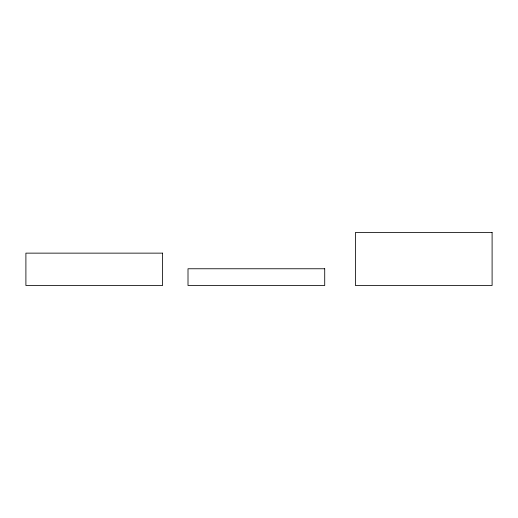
<?xml version="1.0" encoding="UTF-8"?>
<svg xmlns="http://www.w3.org/2000/svg" width="518" height="518" viewBox="0 0 518 518"><rect width="100%" height="100%" fill="white"/><g stroke="black" fill="none" stroke-linecap="round" stroke-linejoin="round"><path stroke-width="0.78" d="M492.1 232.498L355.4 232.498L355.4 285.502L492.1 285.502L492.1 232.498M162.6 253.14L25.9 253.14L25.9 285.502L162.6 285.502L162.6 253.14M324.715 268.764L188.008 268.764L188.008 285.502L324.715 285.502L324.715 268.764"/></g></svg>
